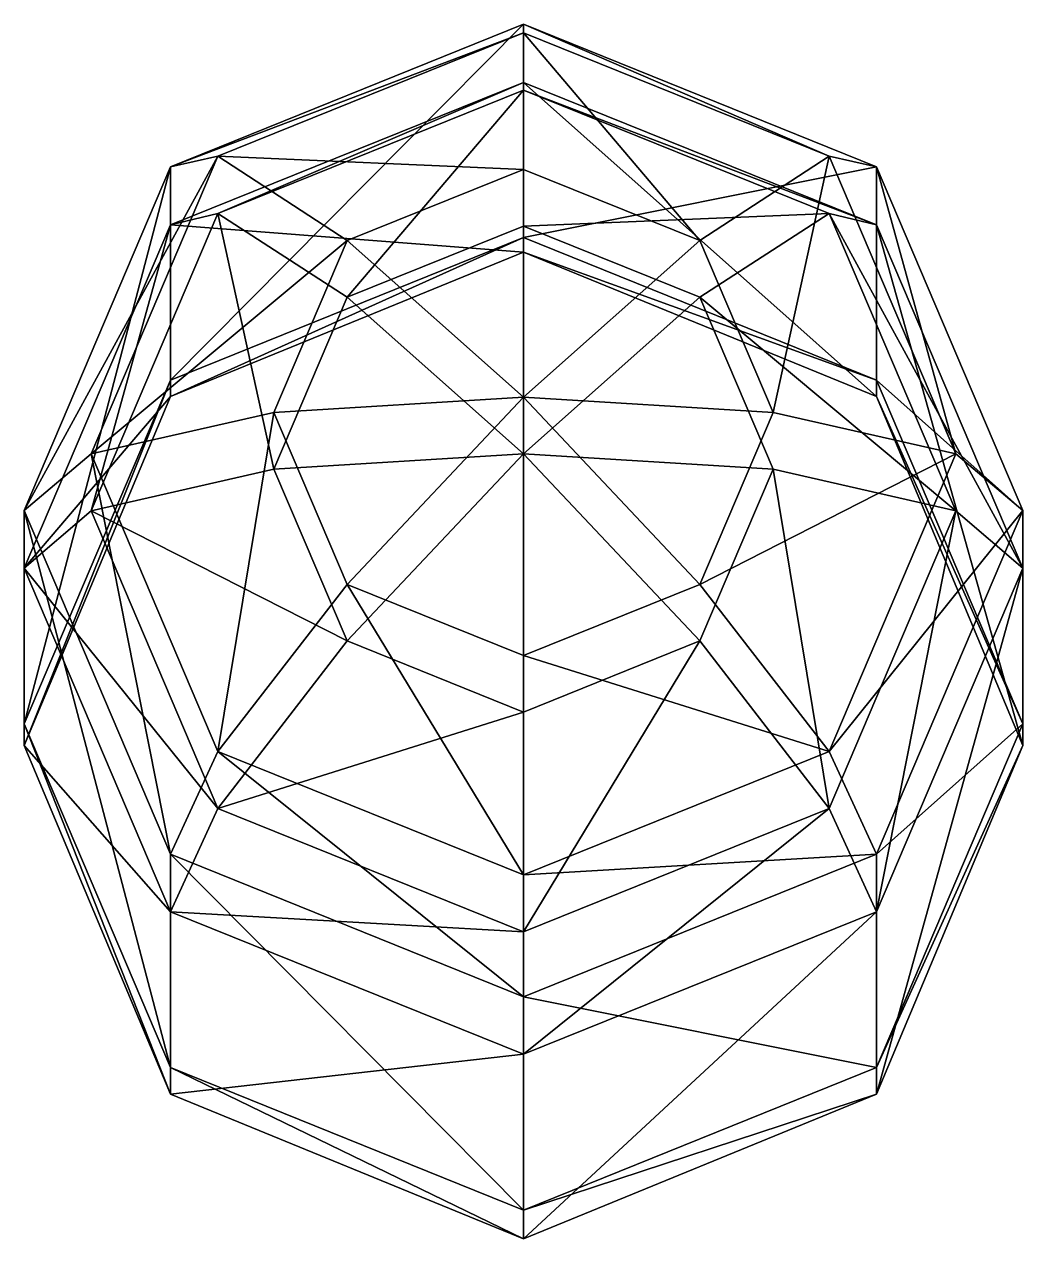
# Model space of a CAD drawing. Extents: x -21.5 to 21.5, y 0 to 52.2.
import ezdxf

# ---------------------------------------------------------------- set-up
doc = ezdxf.new("R2010")
doc.units = 0
doc.layers.add('sausage', color=250, linetype='CONTINUOUS')

msp = doc.modelspace()

# ---------------------------------------------------------------- meshes
at = {"layer": 'sausage'}
mesh = msp.add_polyface(dxfattribs=at)
corners = [(0, 33.767571, 98.496884), (0, 36.194013, -88.380896), (10.737108, 33.107418, 95.273613), (18.597217, 31.303847, 86.467471), (21.474216, 28.840124, 74.438057), (21.474216, 21.218759, 29.578137), (21.474216, 22.149683, -18.934361), (21.474216, 31.325337, -64.306221), (18.597217, 33.759675, -76.343559), (10.737108, 35.541734, -85.155501), (7.592282, 25.71771, 97.278912), (13.150218, 18.504498, 89.940751), (15.184564, 14.060709, 78.448656), (15.184564, 6.214831, 32.266107), (15.184564, 7.360533, -22.897123), (15.184564, 16.536186, -68.268984), (13.150218, 20.951895, -79.775412), (7.592282, 28.147159, -87.136883), (0, 22.656793, 98.109534), (0, 13.202834, 91.37943), (0, 7.938874, 80.1099), (0, 0, 33.3795), (0, 1.234666, -24.538553), (0, 10.41032, -69.910414), (0, 15.646739, -81.196932), (0, 25.084225, -87.957598), (-7.592282, 25.71771, 97.278912), (-13.150218, 18.504498, 89.940751), (-15.184564, 14.060709, 78.448656), (-15.184564, 6.214831, 32.266107), (-15.184564, 7.360533, -22.897123), (-15.184564, 16.536186, -68.268984), (-13.150218, 20.951895, -79.775412), (-7.592282, 28.147159, -87.136883), (-10.737108, 33.107418, 95.273613), (-18.597217, 31.303847, 86.467471), (-21.474216, 28.840124, 74.438057), (-21.474216, 21.218759, 29.578137), (-21.474216, 22.149683, -18.934361), (-21.474216, 31.325337, -64.306221), (-18.597217, 33.759675, -76.343559), (-10.737108, 35.541734, -85.155501), (-7.592282, 40.497126, 93.268313), (-13.150218, 44.103196, 82.99419), (-15.184564, 43.619539, 70.427459), (-15.184564, 36.222687, 26.890167), (-15.184564, 36.938834, -14.971598), (-15.184564, 46.114488, -60.343458), (-13.150218, 46.567455, -72.911705), (-7.592282, 42.936309, -83.17412), (0, 43.558043, 92.437691), (0, 49.40486, 81.555511), (0, 49.741373, 68.766214), (0, 42.437518, 25.776773), (0, 43.064701, -13.330168), (0, 52.240354, -58.702028), (0, 51.872611, -71.490185), (0, 45.999243, -82.353405), (7.592282, 40.497126, 93.268313), (13.150218, 44.103196, 82.99419), (15.184564, 43.619539, 70.427459), (15.184564, 36.222687, 26.890167), (15.184564, 36.938834, -14.971598), (15.184564, 46.114488, -60.343458), (13.150218, 46.567455, -72.911705), (7.592282, 42.936309, -83.17412)]
mesh.append_faces([[corners[k] for k in face] for face in [(0, 2, 10), (2, 3, 11), (3, 4, 12), (4, 5, 13), (5, 6, 14), (6, 7, 15), (7, 8, 16), (8, 9, 17), (9, 1, 17), (0, 10, 18), (10, 11, 19), (11, 12, 20), (12, 13, 21), (13, 14, 22), (14, 15, 23), (15, 16, 24), (16, 17, 25), (17, 1, 25), (0, 18, 26), (18, 19, 27), (19, 20, 28), (20, 21, 29), (21, 22, 30), (22, 23, 31), (23, 24, 32), (24, 25, 33), (25, 1, 33), (0, 26, 34), (26, 27, 35), (27, 28, 36), (28, 29, 37), (29, 30, 38), (30, 31, 39), (31, 32, 40), (32, 33, 41), (33, 1, 41), (0, 34, 42), (34, 35, 43), (35, 36, 44), (36, 37, 45), (37, 38, 46), (38, 39, 47), (39, 40, 48), (40, 41, 49), (41, 1, 49), (0, 42, 50), (42, 43, 51), (43, 44, 52), (44, 45, 53), (45, 46, 54), (46, 47, 55), (47, 48, 56), (48, 49, 57), (49, 1, 57), (0, 50, 58), (50, 51, 59), (51, 52, 60), (52, 53, 61), (53, 54, 62), (54, 55, 63), (55, 56, 64), (56, 57, 65), (57, 1, 65), (0, 58, 2), (58, 59, 3), (59, 60, 4), (60, 61, 5), (61, 62, 6), (62, 63, 7), (63, 64, 8), (64, 65, 9), (65, 1, 9), (2, 11, 10), (3, 12, 11), (4, 13, 12), (5, 14, 13), (6, 15, 14), (7, 16, 15), (8, 17, 16), (10, 19, 18), (11, 20, 19), (12, 21, 20), (13, 22, 21), (14, 23, 22), (15, 24, 23), (16, 25, 24), (18, 27, 26), (19, 28, 27), (20, 29, 28), (21, 30, 29), (22, 31, 30), (23, 32, 31), (24, 33, 32), (26, 35, 34), (27, 36, 35), (28, 37, 36), (29, 38, 37), (30, 39, 38), (31, 40, 39), (32, 41, 40), (34, 43, 42), (35, 44, 43), (36, 45, 44), (37, 46, 45), (38, 47, 46), (39, 48, 47), (40, 49, 48), (42, 51, 50), (43, 52, 51), (44, 53, 52), (45, 54, 53), (46, 55, 54), (47, 56, 55), (48, 57, 56), (50, 59, 58), (51, 60, 59), (52, 61, 60), (53, 62, 61), (54, 63, 62), (55, 64, 63), (56, 65, 64), (58, 3, 2), (59, 4, 3), (60, 5, 4), (61, 6, 5), (62, 7, 6), (63, 8, 7), (64, 9, 8)]])

doc.saveas('drawing.dxf')
